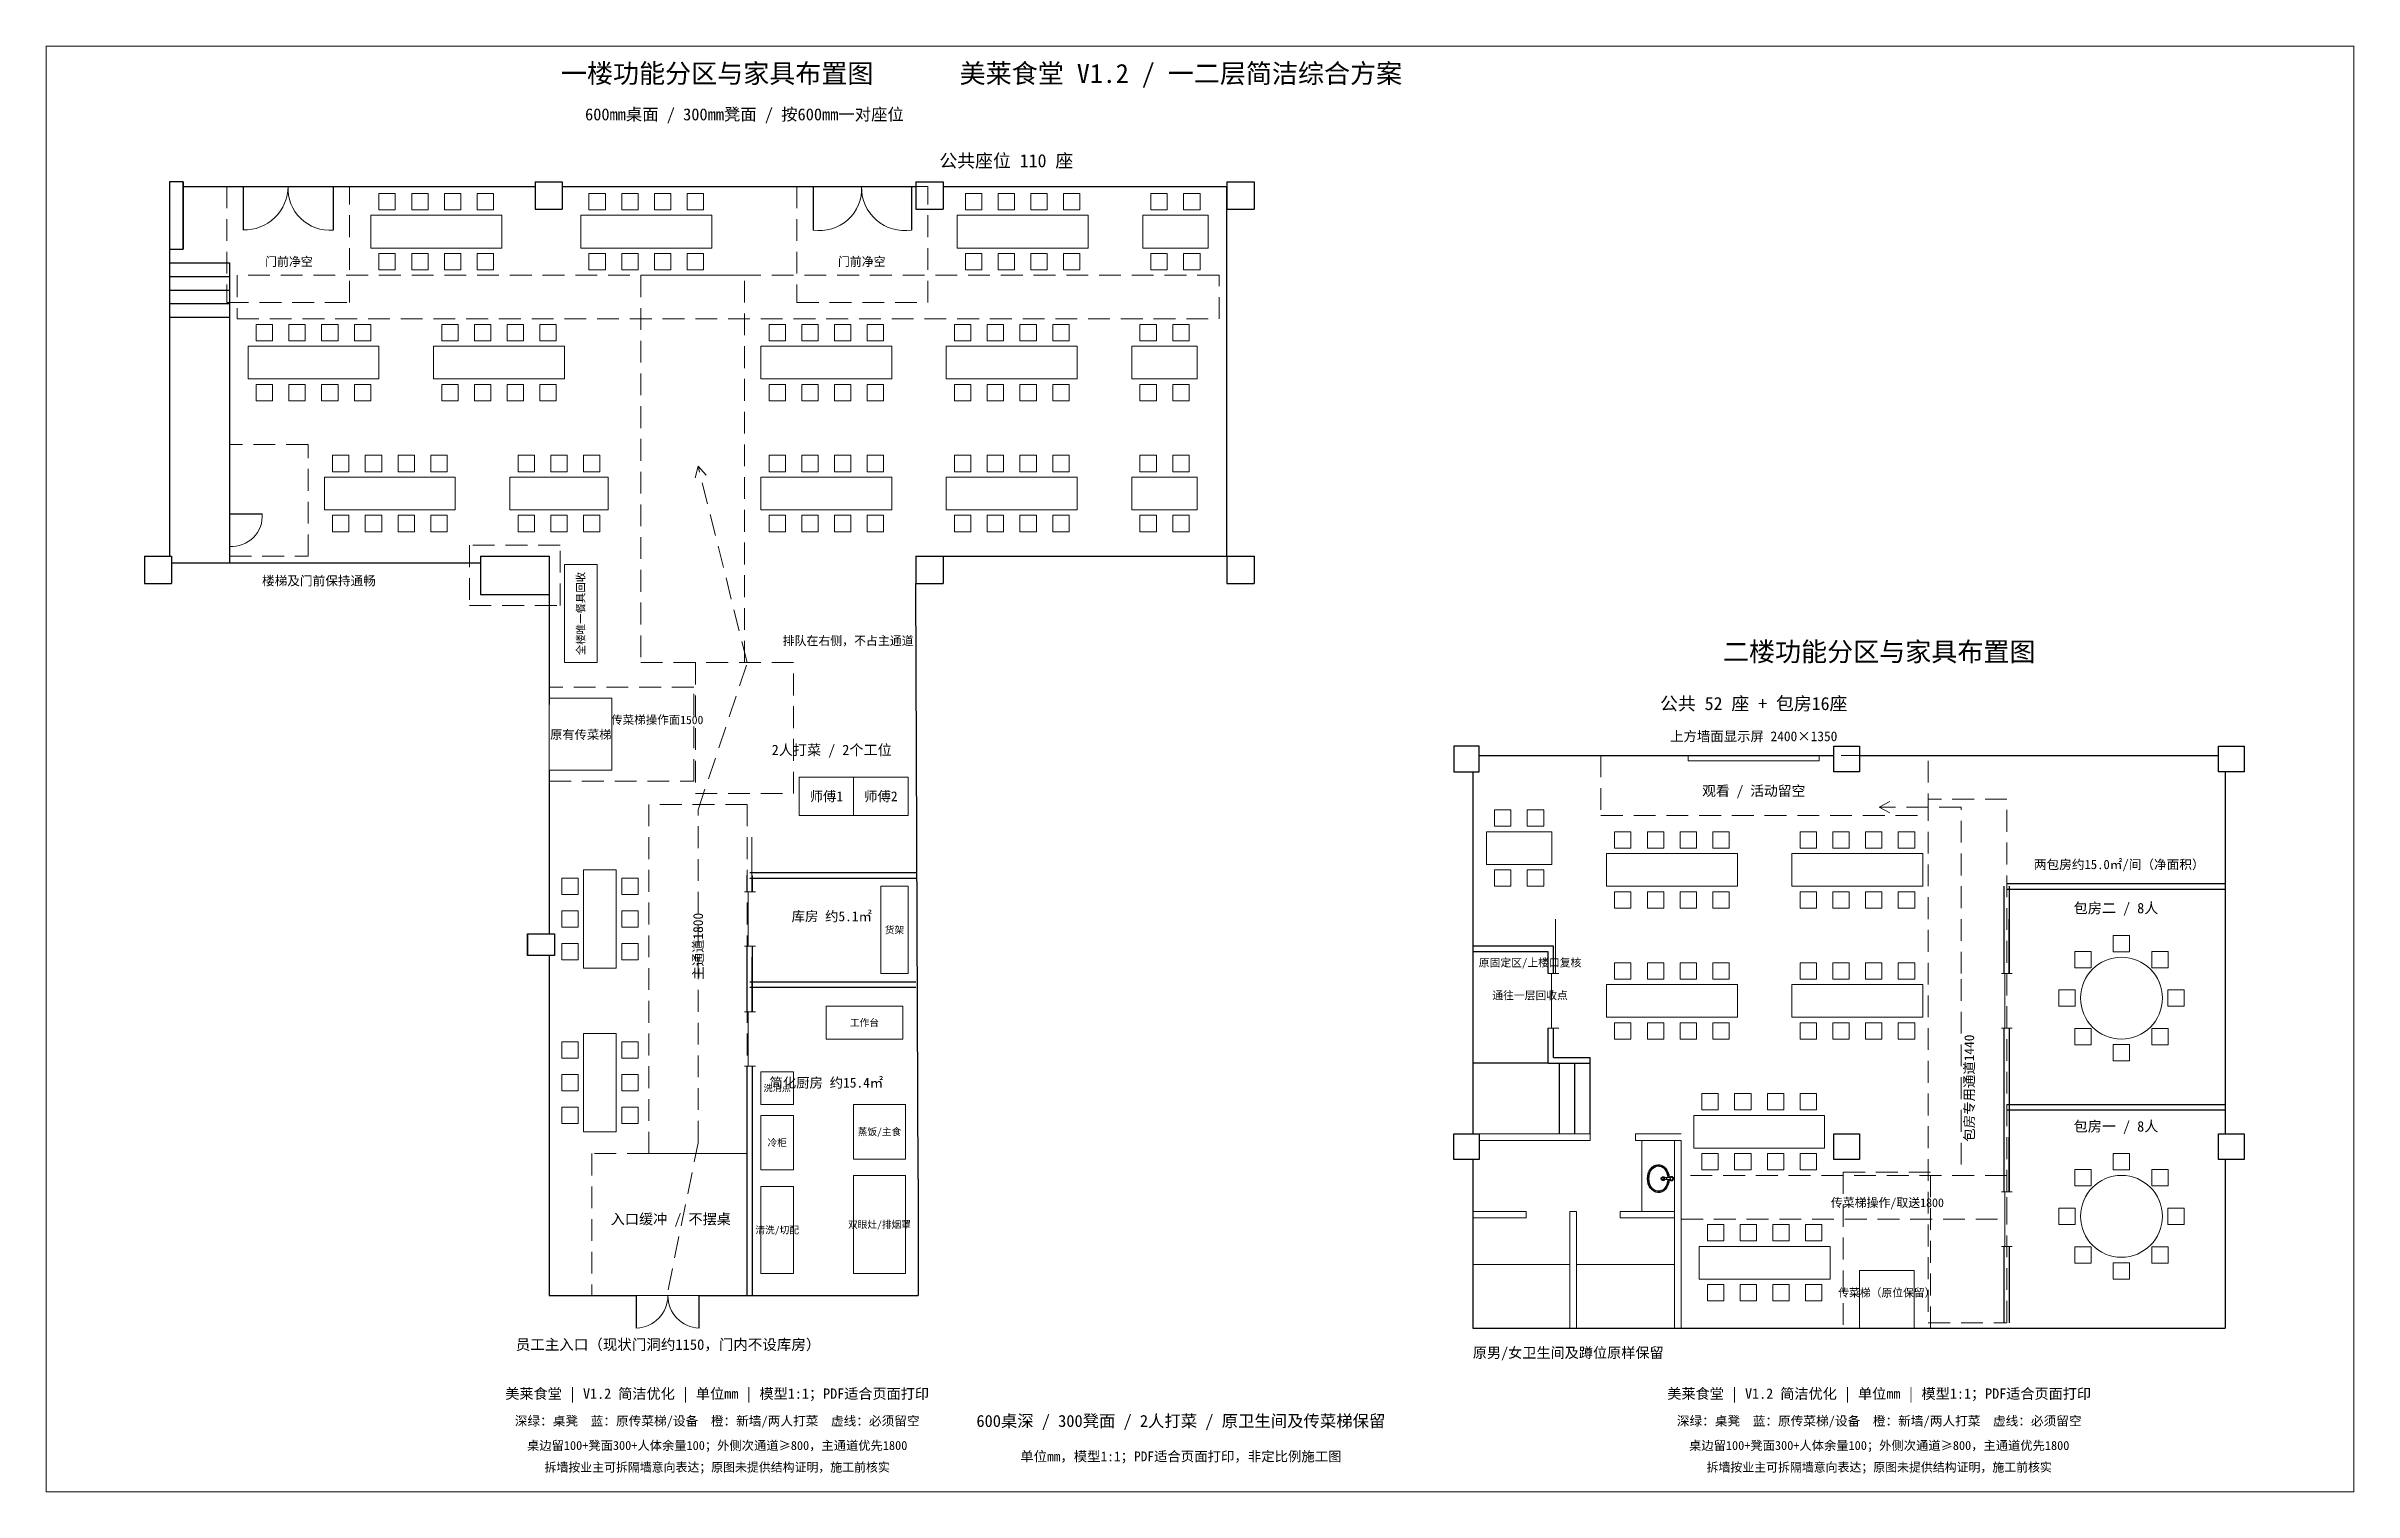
# Model space of a CAD drawing. Header units: millimetres. Extents: x -1800 to 40500, y -3000 to 23500.
import ezdxf
from ezdxf.enums import TextEntityAlignment as Align

# ---------------------------------------------------------------- set-up
doc = ezdxf.new("R2010")
doc.units = ezdxf.units.MM
doc.linetypes.add('PLAN_DASH', pattern=[600, 400, -200])
doc.layers.add('UTIL', color=2, linetype='Continuous')
for name, color, linetype, lineweight, true_color in [('净空保留', 7, 'PLAN_DASH', 13, 0x6e96a0), ('凳子300', 7, 'Continuous', 13, 0x23694b), ('原有传菜梯', 7, 'Continuous', 13, 0x195f96), ('原有卫生间', 7, 'Continuous', 13, 0x464646), ('原有结构', 7, 'Continuous', 25, 0x2d2d2d), ('厨房设备', 7, 'Continuous', 13, 0x285a96), ('唯一回收点', 7, 'Continuous', 13, 0x96461e), ('图框', 7, 'Continuous', 13, 0x323232), ('屏幕', 7, 'Continuous', 13, 0x3c4b96), ('打菜2人', 7, 'Continuous', 13, 0xb95f14), ('文字', 7, 'Continuous', 13, 0x232323), ('新隔墙', 7, 'Continuous', 25, 0xb96419), ('流线', 7, 'PLAN_DASH', 13, 0xa04b87), ('门', 7, 'Continuous', 13, 0x5a735a), ('餐桌', 7, 'Continuous', 13, 0x23694b)]:
    doc.layers.add(name, color=color, linetype=linetype, lineweight=lineweight, true_color=true_color)
doc.styles.add('CN', font='simhei.ttf')

# ---------------------------------------------------------------- blocks, each defined once
blk = doc.blocks.new('A$C34293DA2')
at = {"layer": 'UTIL', "color": 2}
for p, q in [((42, 283), (166, 272)), ((42, 227), (166, 238))]:
    blk.add_line(p, q, dxfattribs=at)
at = {"layer": 'UTIL', "color": 1}
for p, q in [((59, 276), (120, 270)), ((59, 234), (120, 239))]:
    blk.add_line(p, q, dxfattribs=at)
at = {"layer": 'UTIL', "color": 2}
blk.add_lwpolyline([(85, 231), (92, 183), (106, 138), (126, 97), (152, 62), (183, 34), (217, 14), (254, 2), (292, 0), (329, 7), (365, 23), (397, 47), (426, 79), (449, 117), (467, 160), (477, 207), (481, 255), (477, 303), (467, 350), (449, 393), (426, 431), (397, 463), (365, 487), (329, 503), (292, 510), (254, 507), (217, 496), (183, 476), (152, 448), (126, 413), (106, 372), (92, 327), (85, 279)], dxfattribs=at)
at = {"layer": 'UTIL', "color": 1}
blk.add_lwpolyline([(107, 233), (114, 188), (127, 147), (146, 109), (169, 77), (196, 52), (226, 35), (258, 25), (290, 23), (322, 29), (353, 42), (382, 64), (408, 92), (429, 127), (445, 167), (458, 255), (445, 343), (429, 383), (408, 417), (382, 446), (353, 467), (322, 481), (290, 487), (258, 485), (226, 475), (196, 458), (169, 432), (146, 401), (127, 363), (114, 321), (107, 277)], dxfattribs=at)
at = {"layer": 'UTIL', "color": 2}
blk.add_circle((40, 255), 28.4, dxfattribs=at)
at = {"layer": 'UTIL', "color": 1}
for centre, radius, start, end in [((40, 255), 39.7, 40.3688, 319.6312), ((119, 255), 15.5, 275.2159, 84.7841), ((197, 255), 34, 209.3941, 150.6059), ((197, 255), 22.7, 208.8528, 151.1472)]:
    blk.add_arc(centre, radius, start, end, dxfattribs=at)
at = {"layer": 'UTIL', "color": 2}
blk.add_arc((164, 255), 17, 275.2159, 84.7841, dxfattribs=at)

msp = doc.modelspace()

# ---------------------------------------------------------------- linework, layer by layer
at = {"layer": '净空保留'}
for points in [[(1511, 18800), (3761, 18800), (3761, 20930), (1511, 20930)], [(11961, 18800), (14361, 18800), (14361, 20930), (11961, 20930)], [(1700, 18500), (19700, 18500), (19700, 19300), (1700, 19300)], [(9100, 12200), (11000, 12200), (11000, 19300), (9100, 19300)], [(1561, 14150), (3000, 14150), (3000, 16200), (1561, 16200)], [(5960, 13250), (7621, 13250), (7621, 14350), (5960, 14350)], [(10100, 9800), (11900, 9800), (11900, 12200), (10100, 12200)], [(7421, 10030), (10071, 10030), (10071, 11750), (7421, 11750)], [(26700, 9400), (32700, 9400), (32700, 10500), (26700, 10500)], [(9250, 3200), (11050, 3200), (11050, 9600), (9250, 9600)], [(32700, 100), (34140, 100), (34140, 9700), (32700, 9700)], [(8200, 600), (11050, 600), (11050, 3200), (8200, 3200)], [(28170, 2000), (34140, 2000), (34140, 2800), (28170, 2800)], [(31140, 0), (32740, 0), (32740, 2860), (31140, 2860)]]:
    msp.add_lwpolyline(points, close=True, dxfattribs=at)
at = {"layer": '凳子300'}
for points in [[(4300, 20500), (4600, 20500), (4600, 20800), (4300, 20800)], [(4900, 20500), (5200, 20500), (5200, 20800), (4900, 20800)], [(5500, 20500), (5800, 20500), (5800, 20800), (5500, 20800)], [(6100, 20500), (6400, 20500), (6400, 20800), (6100, 20800)], [(8150, 20500), (8450, 20500), (8450, 20800), (8150, 20800)], [(8750, 20500), (9050, 20500), (9050, 20800), (8750, 20800)], [(9350, 20500), (9650, 20500), (9650, 20800), (9350, 20800)], [(9950, 20500), (10250, 20500), (10250, 20800), (9950, 20800)], [(15050, 20500), (15350, 20500), (15350, 20800), (15050, 20800)], [(15650, 20500), (15950, 20500), (15950, 20800), (15650, 20800)], [(16250, 20500), (16550, 20500), (16550, 20800), (16250, 20800)], [(16850, 20500), (17150, 20500), (17150, 20800), (16850, 20800)], [(18450, 20500), (18750, 20500), (18750, 20800), (18450, 20800)], [(19050, 20500), (19350, 20500), (19350, 20800), (19050, 20800)], [(4300, 19400), (4600, 19400), (4600, 19700), (4300, 19700)], [(4900, 19400), (5200, 19400), (5200, 19700), (4900, 19700)], [(5500, 19400), (5800, 19400), (5800, 19700), (5500, 19700)], [(6100, 19400), (6400, 19400), (6400, 19700), (6100, 19700)], [(8150, 19400), (8450, 19400), (8450, 19700), (8150, 19700)], [(8750, 19400), (9050, 19400), (9050, 19700), (8750, 19700)], [(9350, 19400), (9650, 19400), (9650, 19700), (9350, 19700)], [(9950, 19400), (10250, 19400), (10250, 19700), (9950, 19700)], [(15050, 19400), (15350, 19400), (15350, 19700), (15050, 19700)], [(15650, 19400), (15950, 19400), (15950, 19700), (15650, 19700)], [(16250, 19400), (16550, 19400), (16550, 19700), (16250, 19700)], [(16850, 19400), (17150, 19400), (17150, 19700), (16850, 19700)], [(18450, 19400), (18750, 19400), (18750, 19700), (18450, 19700)], [(19050, 19400), (19350, 19400), (19350, 19700), (19050, 19700)], [(2050, 18100), (2350, 18100), (2350, 18400), (2050, 18400)], [(2650, 18100), (2950, 18100), (2950, 18400), (2650, 18400)], [(3250, 18100), (3550, 18100), (3550, 18400), (3250, 18400)], [(3850, 18100), (4150, 18100), (4150, 18400), (3850, 18400)], [(5450, 18100), (5750, 18100), (5750, 18400), (5450, 18400)], [(6050, 18100), (6350, 18100), (6350, 18400), (6050, 18400)], [(6650, 18100), (6950, 18100), (6950, 18400), (6650, 18400)], [(7250, 18100), (7550, 18100), (7550, 18400), (7250, 18400)], [(11450, 18100), (11750, 18100), (11750, 18400), (11450, 18400)], [(12050, 18100), (12350, 18100), (12350, 18400), (12050, 18400)], [(12650, 18100), (12950, 18100), (12950, 18400), (12650, 18400)], [(13250, 18100), (13550, 18100), (13550, 18400), (13250, 18400)], [(14850, 18100), (15150, 18100), (15150, 18400), (14850, 18400)], [(15450, 18100), (15750, 18100), (15750, 18400), (15450, 18400)], [(16050, 18100), (16350, 18100), (16350, 18400), (16050, 18400)], [(16650, 18100), (16950, 18100), (16950, 18400), (16650, 18400)], [(18250, 18100), (18550, 18100), (18550, 18400), (18250, 18400)], [(18850, 18100), (19150, 18100), (19150, 18400), (18850, 18400)], [(2050, 17000), (2350, 17000), (2350, 17300), (2050, 17300)], [(2650, 17000), (2950, 17000), (2950, 17300), (2650, 17300)], [(3250, 17000), (3550, 17000), (3550, 17300), (3250, 17300)], [(3850, 17000), (4150, 17000), (4150, 17300), (3850, 17300)], [(5450, 17000), (5750, 17000), (5750, 17300), (5450, 17300)], [(6050, 17000), (6350, 17000), (6350, 17300), (6050, 17300)], [(6650, 17000), (6950, 17000), (6950, 17300), (6650, 17300)], [(7250, 17000), (7550, 17000), (7550, 17300), (7250, 17300)], [(11450, 17000), (11750, 17000), (11750, 17300), (11450, 17300)], [(12050, 17000), (12350, 17000), (12350, 17300), (12050, 17300)], [(12650, 17000), (12950, 17000), (12950, 17300), (12650, 17300)], [(13250, 17000), (13550, 17000), (13550, 17300), (13250, 17300)], [(14850, 17000), (15150, 17000), (15150, 17300), (14850, 17300)], [(15450, 17000), (15750, 17000), (15750, 17300), (15450, 17300)], [(16050, 17000), (16350, 17000), (16350, 17300), (16050, 17300)], [(16650, 17000), (16950, 17000), (16950, 17300), (16650, 17300)], [(18250, 17000), (18550, 17000), (18550, 17300), (18250, 17300)], [(18850, 17000), (19150, 17000), (19150, 17300), (18850, 17300)], [(3450, 15700), (3750, 15700), (3750, 16000), (3450, 16000)], [(4050, 15700), (4350, 15700), (4350, 16000), (4050, 16000)], [(4650, 15700), (4950, 15700), (4950, 16000), (4650, 16000)], [(5250, 15700), (5550, 15700), (5550, 16000), (5250, 16000)], [(6850, 15700), (7150, 15700), (7150, 16000), (6850, 16000)], [(7450, 15700), (7750, 15700), (7750, 16000), (7450, 16000)], [(8050, 15700), (8350, 15700), (8350, 16000), (8050, 16000)], [(11450, 15700), (11750, 15700), (11750, 16000), (11450, 16000)], [(12050, 15700), (12350, 15700), (12350, 16000), (12050, 16000)], [(12650, 15700), (12950, 15700), (12950, 16000), (12650, 16000)], [(13250, 15700), (13550, 15700), (13550, 16000), (13250, 16000)], [(14850, 15700), (15150, 15700), (15150, 16000), (14850, 16000)], [(15450, 15700), (15750, 15700), (15750, 16000), (15450, 16000)], [(16050, 15700), (16350, 15700), (16350, 16000), (16050, 16000)], [(16650, 15700), (16950, 15700), (16950, 16000), (16650, 16000)], [(18250, 15700), (18550, 15700), (18550, 16000), (18250, 16000)], [(18850, 15700), (19150, 15700), (19150, 16000), (18850, 16000)], [(3450, 14600), (3750, 14600), (3750, 14900), (3450, 14900)], [(4050, 14600), (4350, 14600), (4350, 14900), (4050, 14900)], [(4650, 14600), (4950, 14600), (4950, 14900), (4650, 14900)], [(5250, 14600), (5550, 14600), (5550, 14900), (5250, 14900)], [(6850, 14600), (7150, 14600), (7150, 14900), (6850, 14900)], [(7450, 14600), (7750, 14600), (7750, 14900), (7450, 14900)], [(8050, 14600), (8350, 14600), (8350, 14900), (8050, 14900)], [(11450, 14600), (11750, 14600), (11750, 14900), (11450, 14900)], [(12050, 14600), (12350, 14600), (12350, 14900), (12050, 14900)], [(12650, 14600), (12950, 14600), (12950, 14900), (12650, 14900)], [(13250, 14600), (13550, 14600), (13550, 14900), (13250, 14900)], [(14850, 14600), (15150, 14600), (15150, 14900), (14850, 14900)], [(15450, 14600), (15750, 14600), (15750, 14900), (15450, 14900)], [(16050, 14600), (16350, 14600), (16350, 14900), (16050, 14900)], [(16650, 14600), (16950, 14600), (16950, 14900), (16650, 14900)], [(18250, 14600), (18550, 14600), (18550, 14900), (18250, 14900)], [(18850, 14600), (19150, 14600), (19150, 14900), (18850, 14900)], [(24750, 9200), (25050, 9200), (25050, 9500), (24750, 9500)], [(25350, 9200), (25650, 9200), (25650, 9500), (25350, 9500)], [(26950, 8800), (27250, 8800), (27250, 9100), (26950, 9100)], [(27550, 8800), (27850, 8800), (27850, 9100), (27550, 9100)], [(28150, 8800), (28450, 8800), (28450, 9100), (28150, 9100)], [(28750, 8800), (29050, 8800), (29050, 9100), (28750, 9100)], [(30350, 8800), (30650, 8800), (30650, 9100), (30350, 9100)], [(30950, 8800), (31250, 8800), (31250, 9100), (30950, 9100)], [(31550, 8800), (31850, 8800), (31850, 9100), (31550, 9100)], [(32150, 8800), (32450, 8800), (32450, 9100), (32150, 9100)], [(7650, 7950), (7950, 7950), (7950, 8250), (7650, 8250)], [(8750, 7950), (9050, 7950), (9050, 8250), (8750, 8250)], [(24750, 8100), (25050, 8100), (25050, 8400), (24750, 8400)], [(25350, 8100), (25650, 8100), (25650, 8400), (25350, 8400)], [(7650, 7350), (7950, 7350), (7950, 7650), (7650, 7650)], [(8750, 7350), (9050, 7350), (9050, 7650), (8750, 7650)], [(26950, 7700), (27250, 7700), (27250, 8000), (26950, 8000)], [(27550, 7700), (27850, 7700), (27850, 8000), (27550, 8000)], [(28150, 7700), (28450, 7700), (28450, 8000), (28150, 8000)], [(28750, 7700), (29050, 7700), (29050, 8000), (28750, 8000)], [(30350, 7700), (30650, 7700), (30650, 8000), (30350, 8000)], [(30950, 7700), (31250, 7700), (31250, 8000), (30950, 8000)], [(31550, 7700), (31850, 7700), (31850, 8000), (31550, 8000)], [(32150, 7700), (32450, 7700), (32450, 8000), (32150, 8000)], [(36090, 6900), (36390, 6900), (36390, 7200), (36090, 7200)], [(7650, 6750), (7950, 6750), (7950, 7050), (7650, 7050)], [(8750, 6750), (9050, 6750), (9050, 7050), (8750, 7050)], [(35383, 6607), (35683, 6607), (35683, 6907), (35383, 6907)], [(36797, 6607), (37097, 6607), (37097, 6907), (36797, 6907)], [(26950, 6400), (27250, 6400), (27250, 6700), (26950, 6700)], [(27550, 6400), (27850, 6400), (27850, 6700), (27550, 6700)], [(28150, 6400), (28450, 6400), (28450, 6700), (28150, 6700)], [(28750, 6400), (29050, 6400), (29050, 6700), (28750, 6700)], [(30350, 6400), (30650, 6400), (30650, 6700), (30350, 6700)], [(30950, 6400), (31250, 6400), (31250, 6700), (30950, 6700)], [(31550, 6400), (31850, 6400), (31850, 6700), (31550, 6700)], [(32150, 6400), (32450, 6400), (32450, 6700), (32150, 6700)], [(35090, 5900), (35390, 5900), (35390, 6200), (35090, 6200)], [(37090, 5900), (37390, 5900), (37390, 6200), (37090, 6200)], [(26950, 5300), (27250, 5300), (27250, 5600), (26950, 5600)], [(27550, 5300), (27850, 5300), (27850, 5600), (27550, 5600)], [(28150, 5300), (28450, 5300), (28450, 5600), (28150, 5600)], [(28750, 5300), (29050, 5300), (29050, 5600), (28750, 5600)], [(30350, 5300), (30650, 5300), (30650, 5600), (30350, 5600)], [(30950, 5300), (31250, 5300), (31250, 5600), (30950, 5600)], [(31550, 5300), (31850, 5300), (31850, 5600), (31550, 5600)], [(32150, 5300), (32450, 5300), (32450, 5600), (32150, 5600)], [(7650, 4950), (7950, 4950), (7950, 5250), (7650, 5250)], [(8750, 4950), (9050, 4950), (9050, 5250), (8750, 5250)], [(35383, 5193), (35683, 5193), (35683, 5493), (35383, 5493)], [(36090, 4900), (36390, 4900), (36390, 5200), (36090, 5200)], [(36797, 5193), (37097, 5193), (37097, 5493), (36797, 5493)], [(7650, 4350), (7950, 4350), (7950, 4650), (7650, 4650)], [(8750, 4350), (9050, 4350), (9050, 4650), (8750, 4650)], [(28550, 4000), (28850, 4000), (28850, 4300), (28550, 4300)], [(29150, 4000), (29450, 4000), (29450, 4300), (29150, 4300)], [(29750, 4000), (30050, 4000), (30050, 4300), (29750, 4300)], [(30350, 4000), (30650, 4000), (30650, 4300), (30350, 4300)], [(7650, 3750), (7950, 3750), (7950, 4050), (7650, 4050)], [(8750, 3750), (9050, 3750), (9050, 4050), (8750, 4050)], [(28550, 2900), (28850, 2900), (28850, 3200), (28550, 3200)], [(29150, 2900), (29450, 2900), (29450, 3200), (29150, 3200)], [(29750, 2900), (30050, 2900), (30050, 3200), (29750, 3200)], [(30350, 2900), (30650, 2900), (30650, 3200), (30350, 3200)], [(36090, 2900), (36390, 2900), (36390, 3200), (36090, 3200)], [(35383, 2607), (35683, 2607), (35683, 2907), (35383, 2907)], [(36797, 2607), (37097, 2607), (37097, 2907), (36797, 2907)], [(35090, 1900), (35390, 1900), (35390, 2200), (35090, 2200)], [(37090, 1900), (37390, 1900), (37390, 2200), (37090, 2200)], [(28650, 1600), (28950, 1600), (28950, 1900), (28650, 1900)], [(29250, 1600), (29550, 1600), (29550, 1900), (29250, 1900)], [(29850, 1600), (30150, 1600), (30150, 1900), (29850, 1900)], [(30450, 1600), (30750, 1600), (30750, 1900), (30450, 1900)], [(35383, 1193), (35683, 1193), (35683, 1493), (35383, 1493)], [(36797, 1193), (37097, 1193), (37097, 1493), (36797, 1493)], [(36090, 900), (36390, 900), (36390, 1200), (36090, 1200)], [(28650, 500), (28950, 500), (28950, 800), (28650, 800)], [(29250, 500), (29550, 500), (29550, 800), (29250, 800)], [(29850, 500), (30150, 500), (30150, 800), (29850, 800)], [(30450, 500), (30750, 500), (30750, 800), (30450, 800)]]:
    msp.add_lwpolyline(points, close=True, dxfattribs=at)
at = {"layer": '原有传菜梯'}
for p, q in [((7421, 11550), (8571, 11550)), ((7421, 11550), (7421, 10230)), ((8571, 11550), (8571, 10230)), ((8571, 10230), (7421, 10230)), ((31440, 0), (31440, 1060)), ((31440, 1060), (32440, 1060)), ((32440, 1060), (32440, 0))]:
    msp.add_line(p, q, dxfattribs=at)
at = {"layer": '原有卫生间'}
for p, q in [((26500, 3560), (24350, 3560)), ((26500, 3440), (24470, 3440)), ((26500, 3560), (26500, 3440)), ((27330, 3560), (28170, 3560)), ((27330, 3560), (27330, 3440)), ((27330, 3440), (28170, 3440)), ((27450, 3440), (27450, 2140)), ((28050, 3440), (28050, 0)), ((28170, 3440), (28170, 0)), ((24350, 2140), (25330, 2140)), ((25330, 2140), (25330, 2020)), ((26130, 2140), (26250, 2140)), ((26130, 2140), (26130, 0)), ((26250, 2140), (26250, 0)), ((27050, 2140), (27050, 2020)), ((27050, 2140), (28050, 2140)), ((24350, 2020), (25330, 2020)), ((27050, 2020), (28050, 2020)), ((24350, 1170), (26130, 1170)), ((26250, 1170), (28050, 1170))]:
    msp.add_line(p, q, dxfattribs=at)
at = {"layer": '原有结构'}
for p, q in [((461, 20930), (461, 14150)), ((711, 21010), (711, 19780)), ((711, 20930), (1811, 20930)), ((1811, 20930), (1811, 20130)), ((1811, 20930), (3461, 20930)), ((3461, 20930), (3461, 20130)), ((3461, 20930), (7161, 20930)), ((7161, 21010), (7161, 20510)), ((7161, 21010), (7661, 21010)), ((7661, 21010), (7661, 20510)), ((7661, 20930), (14141, 20930)), ((12261, 20930), (12261, 20130)), ((14061, 20930), (14061, 20130)), ((14141, 21010), (14141, 20510)), ((14141, 21010), (14641, 21010)), ((14641, 21010), (14641, 20510)), ((14641, 20930), (19841, 20930)), ((19841, 21010), (19841, 20510)), ((19841, 21010), (20341, 21010)), ((19841, 14150), (19841, 20930)), ((20341, 21010), (20341, 20510)), ((7161, 20510), (7661, 20510)), ((14141, 20510), (14641, 20510)), ((19841, 20510), (20341, 20510)), ((461, 19530), (1561, 19530)), ((1561, 19530), (1561, 14030)), ((461, 19280), (1561, 19280)), ((461, 19030), (1561, 19030)), ((461, 18780), (1561, 18780)), ((461, 18530), (1561, 18530)), ((1561, 14930), (2161, 14930)), ((0, 14150), (0, 13650)), ((0, 14150), (500, 14150)), ((500, 14150), (500, 13650)), ((500, 14030), (1561, 14030)), ((1561, 14030), (6161, 14030)), ((6161, 14150), (6161, 13450)), ((6161, 14150), (7421, 14150)), ((7421, 14150), (7421, 13450)), ((14141, 14150), (14141, 13650)), ((14141, 14150), (14641, 14150)), ((14641, 14150), (14641, 13650)), ((14641, 14150), (19841, 14150)), ((19841, 14150), (19841, 13650)), ((19841, 14150), (20341, 14150)), ((20341, 14150), (20341, 13650)), ((0, 13650), (500, 13650)), ((14141, 13650), (14641, 13650)), ((14181, 2730), (14141, 13650)), ((19841, 13650), (20341, 13650)), ((6161, 13450), (7421, 13450)), ((7421, 13450), (7421, 11430)), ((7421, 10230), (7421, 7230)), ((24350, 10200), (24350, 3560)), ((24470, 10500), (30970, 10500)), ((31440, 10500), (38020, 10500)), ((38140, 10200), (38140, 3560)), ((7021, 7230), (7021, 6830)), ((7421, 6830), (7421, 2730)), ((25830, 7000), (24350, 7000)), ((25730, 6900), (24350, 6900)), ((25730, 6500), (25730, 6900)), ((25830, 6500), (25830, 7000)), ((25730, 4860), (25730, 5500)), ((25830, 4960), (25830, 5500)), ((25730, 4860), (24350, 4860)), ((25730, 4860), (26500, 4860)), ((25830, 4960), (26500, 4960)), ((25940, 3560), (25940, 4860)), ((26220, 3560), (26220, 4860)), ((26500, 4860), (26500, 4960)), ((26500, 3560), (26500, 4860)), ((24350, 3090), (24350, 0)), ((38140, 3090), (38140, 0)), ((7421, 2730), (7421, 1980)), ((14181, 2730), (14181, 600)), ((7421, 1980), (7421, 600)), ((7421, 600), (9021, 600)), ((9021, 0), (9021, 600)), ((10171, 600), (14181, 600)), ((10171, 0), (10171, 600)), ((24350, 0), (38140, 0))]:
    msp.add_line(p, q, dxfattribs=at)
for points in [[(711, 21010), (461, 21010), (461, 19780), (711, 19780)], [(24000, 10200), (24470, 10200), (24470, 10670), (24000, 10670)], [(31440, 10200), (30970, 10200), (30970, 10670), (31440, 10670)], [(38490, 10200), (38020, 10200), (38020, 10670), (38490, 10670)], [(7021, 7230), (7521, 7230), (7521, 6830), (7021, 6830)], [(24470, 3090), (24000, 3090), (24000, 3560), (24470, 3560)], [(31440, 3090), (30970, 3090), (30970, 3560), (31440, 3560)], [(38490, 3090), (38020, 3090), (38020, 3560), (38490, 3560)]]:
    msp.add_lwpolyline(points, close=True, dxfattribs=at)
at = {"layer": '厨房设备'}
for points in [[(13500, 6500), (14000, 6500), (14000, 8100), (13500, 8100)], [(12500, 5300), (13900, 5300), (13900, 5900), (12500, 5900)], [(11300, 4100), (11900, 4100), (11900, 4700), (11300, 4700)], [(11300, 2900), (11900, 2900), (11900, 3900), (11300, 3900)], [(13000, 3100), (13950, 3100), (13950, 4100), (13000, 4100)], [(11300, 1000), (11900, 1000), (11900, 2600), (11300, 2600)], [(13000, 1000), (13950, 1000), (13950, 2800), (13000, 2800)]]:
    msp.add_lwpolyline(points, close=True, dxfattribs=at)
at = {"layer": '唯一回收点'}
msp.add_lwpolyline([(7700, 12200), (8300, 12200), (8300, 14000), (7700, 14000)], close=True, dxfattribs=at)
at = {"layer": '图框'}
msp.add_lwpolyline([(-1800, -3000), (40500, -3000), (40500, 23500), (-1800, 23500)], close=True, dxfattribs=at)
at = {"layer": '屏幕'}
msp.add_lwpolyline([(28300, 10400), (30700, 10400), (30700, 10500), (28300, 10500)], close=True, dxfattribs=at)
at = {"layer": '打菜2人'}
msp.add_line((13000, 9400), (13000, 10100), dxfattribs=at)
msp.add_lwpolyline([(12000, 9400), (14000, 9400), (14000, 10100), (12000, 10100)], close=True, dxfattribs=at)
at = {"layer": '新隔墙'}
for p, q in [((11050, 8000), (11050, 8300)), ((11100, 8350), (14140, 8350)), ((11100, 8250), (14140, 8250)), ((11150, 8000), (11150, 8300)), ((34090, 6500), (34090, 8100)), ((34140, 8150), (38140, 8150)), ((34140, 8050), (38140, 8050)), ((34190, 6500), (34190, 8100)), ((11050, 6300), (11050, 7000)), ((11150, 6300), (11150, 7000)), ((11100, 6350), (14140, 6350)), ((11050, 5800), (11050, 6300)), ((11100, 6250), (14140, 6250)), ((11150, 5800), (11150, 6300)), ((34090, 2500), (34090, 5500)), ((34190, 2500), (34190, 5500)), ((11050, 600), (11050, 4800)), ((11150, 600), (11150, 4800)), ((34140, 4100), (38140, 4100)), ((34140, 4000), (38140, 4000)), ((34090, 100), (34090, 1500)), ((34190, 100), (34190, 1500))]:
    msp.add_line(p, q, dxfattribs=at)
at = {"layer": '流线'}
for p, q in [((10150, 15800), (10095, 15587)), ((11050, 12200), (10150, 15800)), ((10150, 15800), (10299, 15638)), ((10150, 9500), (11050, 12200)), ((10150, 3400), (10150, 9500)), ((31800, 9550), (31993, 9655)), ((33300, 9550), (31800, 9550)), ((31800, 9550), (31993, 9445)), ((33300, 6500), (33300, 9550)), ((33300, 3000), (33300, 6500)), ((9600, 700), (10150, 3400))]:
    msp.add_line(p, q, dxfattribs=at)
at = {"layer": '门'}
for p, q in [((11135, 8000), (11135, 9000)), ((11000, 8000), (11200, 8000)), ((11065, 7000), (11065, 8000)), ((25865, 6500), (25865, 7500)), ((34175, 6500), (34175, 7500)), ((11000, 7000), (11200, 7000)), ((11135, 5800), (11135, 6800)), ((25730, 6500), (25930, 6500)), ((25795, 5500), (25795, 6500)), ((34040, 6500), (34240, 6500)), ((34105, 5500), (34105, 6500)), ((11000, 5800), (11200, 5800)), ((11065, 4800), (11065, 5800)), ((25730, 5500), (25930, 5500)), ((34040, 5500), (34240, 5500)), ((11000, 4800), (11200, 4800)), ((34175, 2500), (34175, 3500)), ((34040, 2500), (34240, 2500)), ((34105, 1500), (34105, 2500)), ((34040, 1500), (34240, 1500)), ((9021, 600), (10171, 600)), ((9021, 600), (10171, 600))]:
    msp.add_line(p, q, dxfattribs=at)
for centre, radius, start, end in [((1828, 20938), 808, 268.7699, 359.4673), ((3394, 20886), 759, 176.6732, 275.0896), ((12381, 20887), 767, 261.0359, 3.1993), ((13933, 20906), 787, 178.2682, 279.3672), ((1602, 14889), 560, 265.7719, 4.2281), ((9000, 596), 596, 272.039, 0.3987), ((10192, 596), 596, 179.6013, 267.961)]:
    msp.add_arc(centre, radius, start, end, dxfattribs=at)
at = {"layer": '餐桌'}
for points in [[(4150, 19800), (6550, 19800), (6550, 20400), (4150, 20400)], [(8000, 19800), (10400, 19800), (10400, 20400), (8000, 20400)], [(14900, 19800), (17300, 19800), (17300, 20400), (14900, 20400)], [(18300, 19800), (19500, 19800), (19500, 20400), (18300, 20400)], [(1900, 17400), (4300, 17400), (4300, 18000), (1900, 18000)], [(5300, 17400), (7700, 17400), (7700, 18000), (5300, 18000)], [(11300, 17400), (13700, 17400), (13700, 18000), (11300, 18000)], [(14700, 17400), (17100, 17400), (17100, 18000), (14700, 18000)], [(18100, 17400), (19300, 17400), (19300, 18000), (18100, 18000)], [(3300, 15000), (5700, 15000), (5700, 15600), (3300, 15600)], [(6700, 15000), (8500, 15000), (8500, 15600), (6700, 15600)], [(11300, 15000), (13700, 15000), (13700, 15600), (11300, 15600)], [(14700, 15000), (17100, 15000), (17100, 15600), (14700, 15600)], [(18100, 15000), (19300, 15000), (19300, 15600), (18100, 15600)], [(24600, 8500), (25800, 8500), (25800, 9100), (24600, 9100)], [(26800, 8100), (29200, 8100), (29200, 8700), (26800, 8700)], [(30200, 8100), (32600, 8100), (32600, 8700), (30200, 8700)], [(8050, 6600), (8650, 6600), (8650, 8400), (8050, 8400)], [(26800, 5700), (29200, 5700), (29200, 6300), (26800, 6300)], [(30200, 5700), (32600, 5700), (32600, 6300), (30200, 6300)], [(8050, 3600), (8650, 3600), (8650, 5400), (8050, 5400)], [(28400, 3300), (30800, 3300), (30800, 3900), (28400, 3900)], [(28500, 900), (30900, 900), (30900, 1500), (28500, 1500)]]:
    msp.add_lwpolyline(points, close=True, dxfattribs=at)
for centre in [(36240, 6050), (36240, 2050)]:
    msp.add_circle(centre, 750, dxfattribs=at)

# ---------------------------------------------------------------- block references
at = {"layer": '原有卫生间', "xscale": -1}
msp.add_blockref('A$C34293DA2', (28033, 2486), dxfattribs=at)

# ---------------------------------------------------------------- texts
at = {"layer": '原有传菜梯', "style": 'CN'}
for s, height, p in [('原有传菜梯', 165, (8000, 10880)), ('传菜梯（原位保留）', 145, (31940, 650))]:
    msp.add_text(s, height=height, dxfattribs=at).set_placement(p, align=Align.MIDDLE_CENTER)
at = {"layer": '原有卫生间', "style": 'CN'}
msp.add_text('原男/女卫生间及蹲位原样保留', height=190, dxfattribs=at).set_placement((26100, -450), align=Align.MIDDLE_CENTER)
at = {"layer": '厨房设备', "style": 'CN'}
for s, height, p in [('库房 约5.1㎡', 180, (12600, 7550)), ('货架', 130, (13750, 7300)), ('工作台', 130, (13200, 5600)), ('洗消点', 120, (11600, 4400)), ('简化厨房 约15.4㎡', 180, (12500, 4500)), ('冷柜', 130, (11600, 3400)), ('蒸饭/主食', 130, (13475, 3600)), ('清洗/切配', 130, (11600, 1800)), ('双眼灶/排烟罩', 130, (13475, 1900))]:
    msp.add_text(s, height=height, dxfattribs=at).set_placement(p, align=Align.MIDDLE_CENTER)
at = {"layer": '唯一回收点', "style": 'CN'}
msp.add_text('全楼唯一餐具回收', height=140, rotation=90, dxfattribs=at).set_placement((8000, 13100), align=Align.MIDDLE_CENTER)
at = {"layer": '屏幕', "style": 'CN'}
msp.add_text('上方墙面显示屏 2400×1350', height=180, dxfattribs=at).set_placement((29500, 10850), align=Align.MIDDLE_CENTER)
at = {"layer": '打菜2人', "style": 'CN'}
for s, height, p in [('2人打菜 / 2个工位', 190, (12600, 10600)), ('师傅1', 180, (12500, 9750)), ('师傅2', 180, (13500, 9750))]:
    msp.add_text(s, height=height, dxfattribs=at).set_placement(p, align=Align.MIDDLE_CENTER)
at = {"layer": '文字', "style": 'CN'}
for s, height, p in [('一楼功能分区与家具布置图', 350, (10500, 23000)), ('美莱食堂 V1.2 / 一二层简洁综合方案', 350, (19000, 23000)), ('600mm桌面 / 300mm凳面 / 按600mm一对座位', 220, (11000, 22250)), ('公共座位 110 座', 240, (15800, 21400)), ('门前净空', 160, (2650, 19550)), ('门前净空', 160, (13150, 19550)), ('楼梯及门前保持通畅', 170, (3200, 13700)), ('排队在右侧，不占主通道', 160, (12900, 12600)), ('二楼功能分区与家具布置图', 350, (31800, 12400)), ('公共 52 座 + 包房16座', 240, (29500, 11450)), ('传菜梯操作面1500', 155, (9400, 11150)), ('观看 / 活动留空', 185, (29500, 9850)), ('两包房约15.0㎡/间（净面积）', 170, (36200, 8500)), ('包房二 / 8人', 190, (36140, 7700)), ('原固定区/上楼口复核', 145, (25400, 6700)), ('通往一层回收点', 145, (25400, 6100)), ('包房一 / 8人', 190, (36140, 3700)), ('入口缓冲 / 不摆桌', 190, (9650, 2000)), ('传菜梯操作/取送1800', 160, (31950, 2300)), ('员工主入口（现状门洞约1150，门内不设库房）', 195, (9600, -300)), ('美莱食堂 | V1.2 简洁优化 | 单位mm | 模型1:1；PDF适合页面打印', 190, (10500, -1200)), ('美莱食堂 | V1.2 简洁优化 | 单位mm | 模型1:1；PDF适合页面打印', 190, (31800, -1200)), ('深绿：桌凳  蓝：原传菜梯/设备  橙：新墙/两人打菜  虚线：必须留空', 170, (10500, -1700)), ('600桌深 / 300凳面 / 2人打菜 / 原卫生间及传菜梯保留', 220, (19000, -1700)), ('深绿：桌凳  蓝：原传菜梯/设备  橙：新墙/两人打菜  虚线：必须留空', 170, (31800, -1700)), ('桌边留100+凳面300+人体余量100；外侧次通道≥800，主通道优先1800', 165, (10500, -2150)), ('桌边留100+凳面300+人体余量100；外侧次通道≥800，主通道优先1800', 165, (31800, -2150)), ('拆墙按业主可拆隔墙意向表达；原图未提供结构证明，施工前核实', 160, (10500, -2550)), ('单位mm，模型1:1；PDF适合页面打印，非定比例施工图', 180, (19000, -2350)), ('拆墙按业主可拆隔墙意向表达；原图未提供结构证明，施工前核实', 160, (31800, -2550))]:
    msp.add_text(s, height=height, dxfattribs=at).set_placement(p, align=Align.MIDDLE_CENTER)
for s, p in [('主通道1800', (10150, 7000)), ('包房专用通道1440', (33450, 4400))]:
    msp.add_text(s, height=180, rotation=90, dxfattribs=at).set_placement(p, align=Align.MIDDLE_CENTER)

doc.saveas('drawing.dxf')
